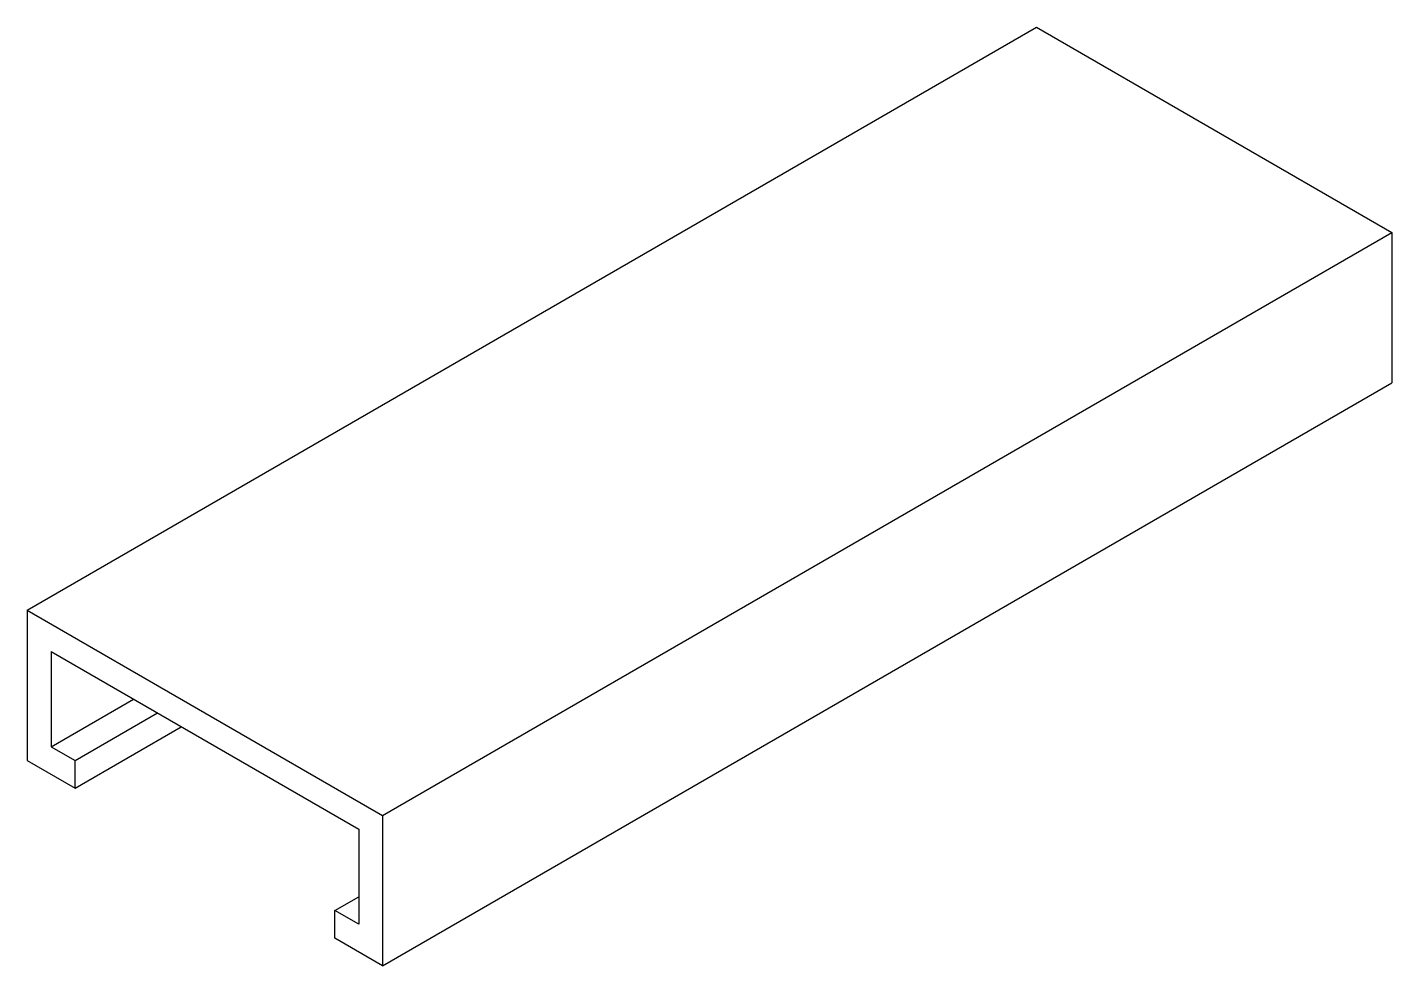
# Model space of a CAD drawing. Extents: x 143 to 292, y 78 to 185.
# Drawn here: x 245.96 to 291.37, y 145.19 to 176.41 of the extents above; entities outside this region: 4.
import ezdxf

# ---------------------------------------------------------------- set-up
doc = ezdxf.new("R2010")
doc.units = 0
doc.header["$LTSCALE"] = 0.5
doc.header["$MEASUREMENT"] = 0
doc.layers.add('VISIBLE', color=7, linetype='CONTINUOUS')

msp = doc.modelspace()

# ---------------------------------------------------------------- linework, layer by layer
at = {"layer": 'VISIBLE'}
for p, q in [((245.958, 157.02), (279.545, 176.412)), ((279.545, 176.412), (291.37, 169.585)), ((257.782, 150.193), (291.37, 169.585)), ((291.37, 169.585), (291.37, 164.584)), ((257.782, 145.192), (291.37, 164.584)), ((245.958, 157.02), (257.782, 150.193)), ((245.958, 157.02), (245.958, 152.019)), ((246.753, 155.643), (256.987, 149.734)), ((246.753, 155.643), (246.753, 152.479)), ((246.753, 152.479), (249.493, 154.061)), ((247.549, 152.019), (250.289, 153.601)), ((247.549, 151.101), (251.084, 153.142)), ((246.753, 152.479), (247.549, 152.019)), ((245.958, 152.019), (247.549, 151.101)), ((247.549, 151.101), (247.549, 152.019)), ((257.782, 150.193), (257.782, 145.192)), ((256.987, 149.734), (256.987, 146.57)), ((256.191, 147.03), (256.987, 147.489)), ((256.987, 146.57), (256.191, 147.03)), ((256.191, 146.111), (256.191, 147.03)), ((257.782, 145.192), (256.191, 146.111)), ((244.914, 84.068), (292.414, 84.068)), ((244.914, 84.068), (244.914, 77.943)), ((292.414, 84.068), (292.414, 77.943)), ((244.914, 77.943), (292.414, 77.943))]:
    msp.add_line(p, q, dxfattribs=at)

doc.saveas('drawing.dxf')
